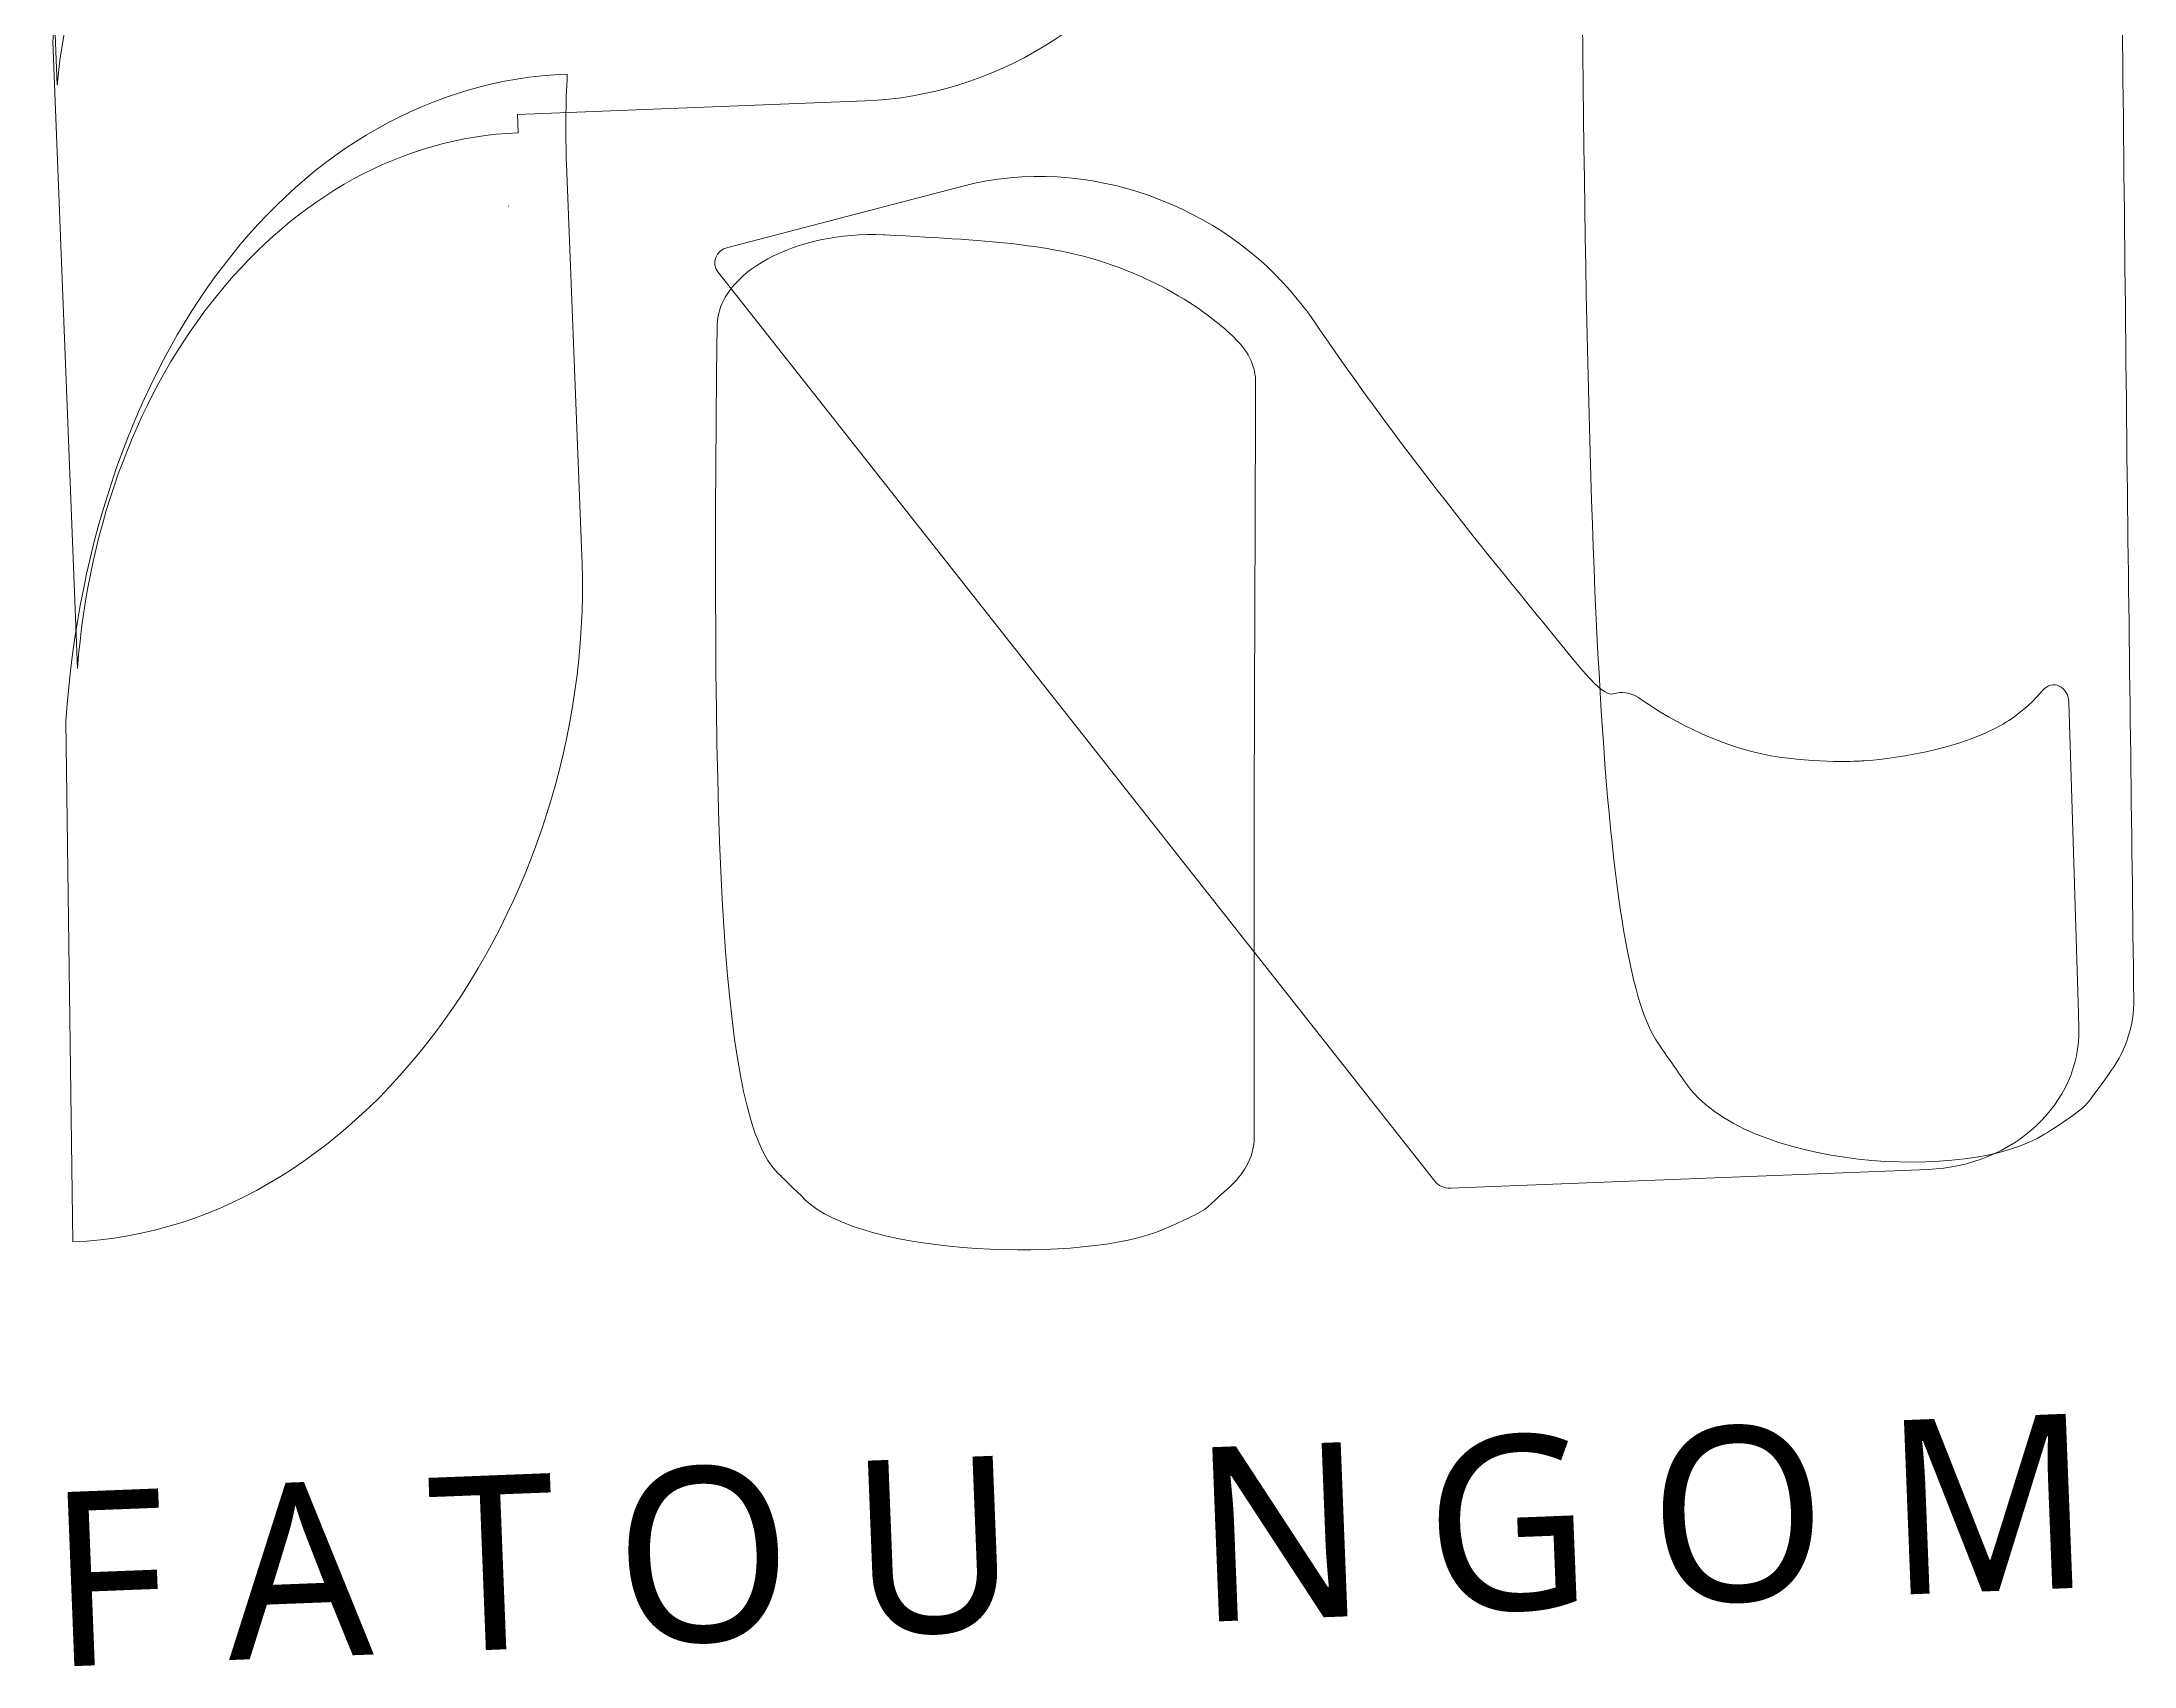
# Model space of a CAD drawing. Extents: x 884.8 to 949.8, y -554.4 to -455.6.
# Drawn here: x 885.7 to 949.8, y -554.4 to -504.6 of the extents above; entities that cross this region are included whole.
import ezdxf

# ---------------------------------------------------------------- set-up
doc = ezdxf.new("R2010")
doc.units = 0
doc.header["$MEASUREMENT"] = 0
doc.layers.add('Calque 1', color=7, linetype='Continuous', lineweight=0)

# ---------------------------------------------------------------- blocks, each defined once
blk = doc.blocks.new('Block_0')
at = {"layer": 'Calque 1'}
blk.add_line((900.02, -509.635), (900.019, -509.617), dxfattribs=at)
for points in [[(924.825, -510.06)], [(921.97, -515.086)], [(933.497, -525.925)]]:
    blk.add_lwpolyline(points, dxfattribs=at)
for points, knots in [([(901.903, -475.671), (901.903, -475.671), (902.426, -489.032), (902.426, -489.032), (902.426, -489.032), (902.421, -489.033), (902.421, -489.033), (897.676, -489.218), (893.468, -491.554), (890.513, -495.171), (888.139, -498.079), (886.575, -501.813), (886.188, -505.927), (886.188, -505.927), (885.718, -493.911), (885.718, -493.911), (885.979, -484.481), (892.414, -476.715), (900.804, -475.713), (900.804, -475.713), (901.903, -475.671), (901.903, -475.671)], [0, 0, 0, 0, 1, 1, 1, 2, 2, 2, 3, 3, 3, 4, 4, 4, 5, 5, 5, 6, 6, 6, 7, 7, 7, 7]), ([(924.489, -487.204), (924.691, -492.352), (923.276, -497.076), (920.824, -500.551), (918.372, -504.025), (914.886, -506.251), (910.945, -506.405), (910.945, -506.405), (900.287, -506.822), (900.287, -506.822), (900.287, -506.822), (900.309, -507.383), (900.309, -507.383), (900.309, -507.383), (900.306, -507.383), (900.306, -507.383), (893.144, -507.663), (887.484, -514.781), (886.81, -523.801), (886.81, -523.801), (886.059, -504.598), (886.059, -504.598), (886.36, -500.581), (887.649, -496.94), (889.62, -494.112), (892.073, -490.594), (895.583, -488.335), (899.554, -488.179), (899.554, -488.179), (924.489, -487.204), (924.489, -487.204)], [0, 0, 0, 0, 1, 1, 1, 2, 2, 2, 3, 3, 3, 4, 4, 4, 5, 5, 5, 6, 6, 6, 7, 7, 7, 8, 8, 8, 9, 9, 9, 10, 10, 10, 10]), ([(936.049, -536.464), (936.154, -536.595), (935.54, -535.721), (935.231, -535.277), (933.45, -532.717), (932.976, -520.537), (932.866, -496.483), (932.855, -494.095), (935.214, -492.2), (937.918, -492.442), (937.932, -492.443), (937.944, -492.444), (937.955, -492.445), (941.441, -492.792), (943.227, -492.988), (945.119, -494.061), (945.421, -494.232), (946.362, -494.787), (947.346, -495.734), (947.958, -496.324), (948.427, -496.913), (948.785, -497.443), (949.188, -498.04), (949.399, -498.721), (949.406, -499.418), (949.471, -505.564), (949.536, -511.709), (949.6, -517.855), (949.669, -523.22), (949.737, -528.584), (949.805, -533.949), (949.815, -534.713), (949.576, -535.464), (949.116, -536.116), (948.959, -536.339), (948.744, -536.626), (948.422, -537.063), (948.215, -537.345), (947.524, -537.775), (947.072, -538.064), (944.725, -539.563), (937.855, -539.129), (936.049, -536.464)], [0, 0, 0, 0, 1, 1, 1, 2, 2, 2, 3, 3, 3, 4, 4, 4, 5, 5, 5, 6, 6, 6, 7, 7, 7, 8, 8, 8, 9, 9, 9, 10, 10, 10, 11, 11, 11, 12, 12, 12, 13, 13, 13, 14, 14, 14, 14]), ([(901.816, -505.584), (901.764, -506.502), (901.755, -507.425), (901.791, -508.347), (901.791, -508.347), (902.251, -520.091), (902.251, -520.091), (902.797, -530.556), (895.795, -541.005), (886.667, -541.363), (886.667, -541.363), (886.667, -541.363), (886.667, -541.363), (886.667, -541.363), (886.453, -525.405), (886.453, -525.405), (887.221, -514.308), (893.433, -505.912), (901.816, -505.584), (901.816, -505.584), (901.816, -505.584), (901.816, -505.584)], [0, 0, 0, 0, 1, 1, 1, 2, 2, 2, 3, 3, 3, 4, 4, 4, 5, 5, 5, 6, 6, 6, 7, 7, 7, 7]), ([(945.799, -525.498), (944.198, -526.444), (941.688, -526.615), (941.474, -526.629), (941.474, -526.629), (940.101, -526.714), (938.689, -526.467), (937.214, -526.209), (935.82, -525.51), (934.606, -524.677), (934.394, -524.532), (934.112, -524.493), (933.858, -524.573), (933.858, -524.573), (933.858, -524.573), (933.858, -524.573), (933.487, -524.684), (932.713, -523.601), (931.624, -522.28), (931.403, -522.012), (931.183, -521.742), (930.962, -521.47), (928.359, -518.26), (926.509, -515.838), (924.496, -512.871), (924.496, -512.871), (924.496, -512.871), (924.496, -512.871), (924.489, -512.861), (924.178, -512.486), (924.172, -512.477), (921.923, -509.637), (917.744, -508.023), (913.937, -509.014), (913.937, -509.014), (906.735, -510.894), (906.735, -510.894), (906.367, -510.99), (906.211, -511.373), (906.427, -511.648), (906.427, -511.648), (928.39, -539.507), (928.39, -539.507), (928.499, -539.645), (928.68, -539.723), (928.872, -539.716), (928.872, -539.716), (943.508, -539.143), (943.508, -539.143), (946.114, -539.041), (948.175, -537.12), (948.124, -534.823), (948.124, -534.823), (948.114, -534.359), (948.114, -534.359), (948.114, -534.359), (947.81, -524.823), (947.81, -524.823), (947.805, -524.357), (947.317, -524.101), (946.999, -524.478), (946.666, -524.873), (946.269, -525.22), (945.799, -525.498)], [0, 0, 0, 0, 1, 1, 1, 2, 2, 2, 3, 3, 3, 4, 4, 4, 5, 5, 5, 6, 6, 6, 7, 7, 7, 8, 8, 8, 9, 9, 9, 10, 10, 10, 11, 11, 11, 12, 12, 12, 13, 13, 13, 14, 14, 14, 15, 15, 15, 16, 16, 16, 17, 17, 17, 18, 18, 18, 19, 19, 19, 20, 20, 20, 21, 21, 21, 21]), ([(909.075, -540.049), (909.177, -540.136), (908.575, -539.557), (908.272, -539.264), (906.525, -537.571), (906.208, -529.41), (906.408, -513.283), (906.428, -511.682), (908.811, -510.381), (911.51, -510.509), (911.524, -510.509), (911.536, -510.51), (911.547, -510.511), (915.026, -510.698), (916.809, -510.806), (918.686, -511.501), (918.986, -511.612), (919.919, -511.972), (920.89, -512.595), (921.495, -512.982), (921.956, -513.371), (922.307, -513.722), (922.702, -514.117), (922.904, -514.571), (922.902, -515.038), (922.888, -519.158), (922.873, -523.278), (922.859, -527.397), (922.858, -530.993), (922.857, -534.589), (922.856, -538.186), (922.856, -538.697), (922.608, -539.204), (922.139, -539.647), (921.979, -539.799), (921.761, -539.994), (921.434, -540.291), (921.223, -540.483), (920.527, -540.78), (920.071, -540.98), (917.706, -542.015), (910.845, -541.813), (909.075, -540.049)], [0, 0, 0, 0, 1, 1, 1, 2, 2, 2, 3, 3, 3, 4, 4, 4, 5, 5, 5, 6, 6, 6, 7, 7, 7, 8, 8, 8, 9, 9, 9, 10, 10, 10, 11, 11, 11, 12, 12, 12, 13, 13, 13, 14, 14, 14, 14])]:
    blk.add_open_spline(points, degree=3, knots=knots, dxfattribs=at)
at = {"layer": 'Calque 1', "insert": (886.043, -554.462), "char_height": 0.2, "attachment_point": 7, "rotation": 2.24083}
blk.add_mtext('\\C7;\\c16777215;\\FRoboto Black|b0|i0|c1;\\H5.339577;\\W1.000005;F A T O U   N G O M ', dxfattribs=at)

msp = doc.modelspace()

# ---------------------------------------------------------------- block references
at = {"layer": 'Calque 1'}
msp.add_blockref('Block_0', (0, 0), dxfattribs=at)

doc.saveas('drawing.dxf')
